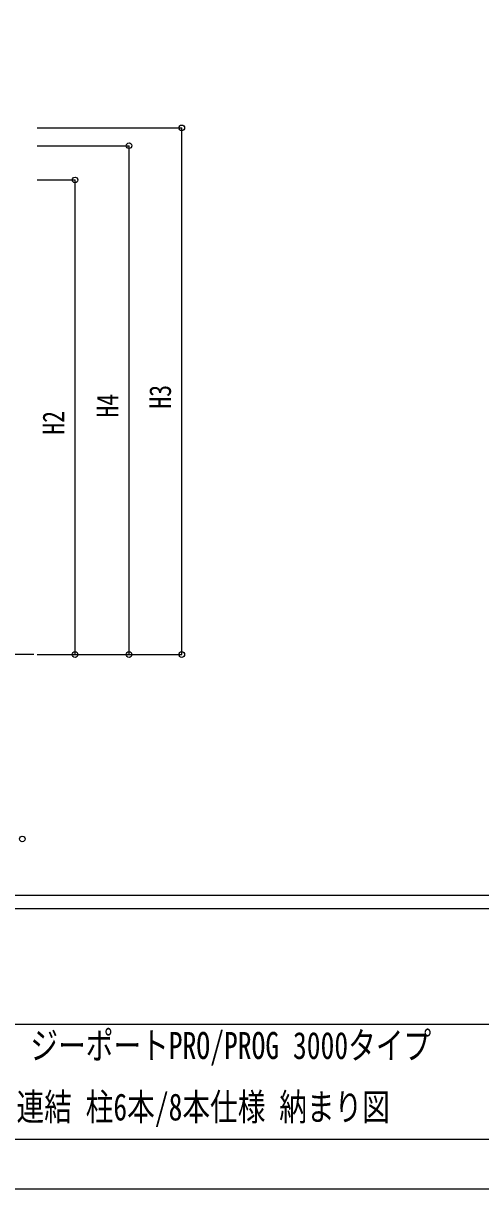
# Model space of a CAD drawing. Units: millimetres, scale not verified. Extents: x -21025 to 21025, y -14850 to 14850.
# Drawn here: x 1833 to 5304, y -14850 to -6003 of the extents above; entities that cross this region are included whole.
import ezdxf
from ezdxf.enums import TextEntityAlignment as Align

# ---------------------------------------------------------------- set-up
doc = ezdxf.new("R2010")
doc.units = ezdxf.units.MM
doc.header["$LTSCALE"] = 60
for name, color, linetype in [('0-2_USER1', 3, 'Continuous'), ('0-6_YKK_A1', 4, 'Continuous'), ('0-7_YKK_D', 6, 'Continuous'), ('0-8_YKK_ZWAK', 7, 'Continuous')]:
    doc.layers.add(name, color=color, linetype=linetype)
doc.styles.add('ＭＳ ゴシック', font='')
doc.styles.get('ＭＳ ゴシック').set_extended_font_data('MS Gothic')

msp = doc.modelspace()

# ---------------------------------------------------------------- linework, layer by layer
at = {"layer": '0-6_YKK_A1'}
msp.add_line((1913.44, -10795.09), (725.06, -10795.09), dxfattribs=at)
at = {"layer": '0-7_YKK_D'}
for p, q in [((1939.59, -6795.98), (3036.71, -6795.98)), ((3035.71, -10795.09), (3035.71, -6795.98)), ((1939.59, -6931.76), (2636.71, -6931.76)), ((2635.71, -10795.09), (2635.71, -6931.76)), ((1939.59, -7191.76), (2226.71, -7191.76)), ((2225.71, -10795.09), (2225.71, -7191.76)), ((1939.59, -10795.09), (2226.71, -10795.09)), ((1939.59, -10795.09), (3036.71, -10795.09)), ((1939.59, -10795.09), (2636.71, -10795.09))]:
    msp.add_line(p, q, dxfattribs=at)
for centre in [(3035.71, -6795.98), (2635.71, -6931.76), (2225.71, -7191.76), (2225.71, -10795.09), (2635.71, -10795.09), (3035.71, -10795.09), (1825.71, -12195)]:
    msp.add_circle(centre, 21.25, dxfattribs=at)
at = {"layer": '0-8_YKK_ZWAK'}
for p, q in [((19475.1, -12625), (-19524.9, -12625)), ((6475.1, -12725), (-24.9, -12725)), ((-24.9, -13600), (6475.1, -13600)), ((-24.9, -14475), (6475.1, -14475))]:
    msp.add_line(p, q, dxfattribs=at)
msp.add_lwpolyline([(-21025, -14850), (21025, -14850), (21025, 14850), (-21025, 14850)], close=True, dxfattribs=at)

# ---------------------------------------------------------------- texts
at = {"layer": '0-2_USER1', "style": 'ＭＳ ゴシック', "width": 0.75}
for s, p in [('カーポート ジーポートPRO/PROG 3000タイプ', (732, -13927)), ('4台用 間口連結 柱6本/8本仕様 納まり図', (732, -14393.67))]:
    msp.add_text(s, height=205.3, dxfattribs=at).set_placement(p, align=Align.BOTTOM_LEFT)
at = {"layer": '0-7_YKK_D', "style": 'ＭＳ ゴシック', "width": 0.8}
for s, p in [('H4', (2603.71, -8995.42)), ('H3', (3003.71, -8927.53)), ('H2', (2193.71, -9125.42))]:
    msp.add_text(s, height=165, rotation=90, dxfattribs=at).set_placement(p, align=Align.BOTTOM_LEFT)

doc.saveas('drawing.dxf')
